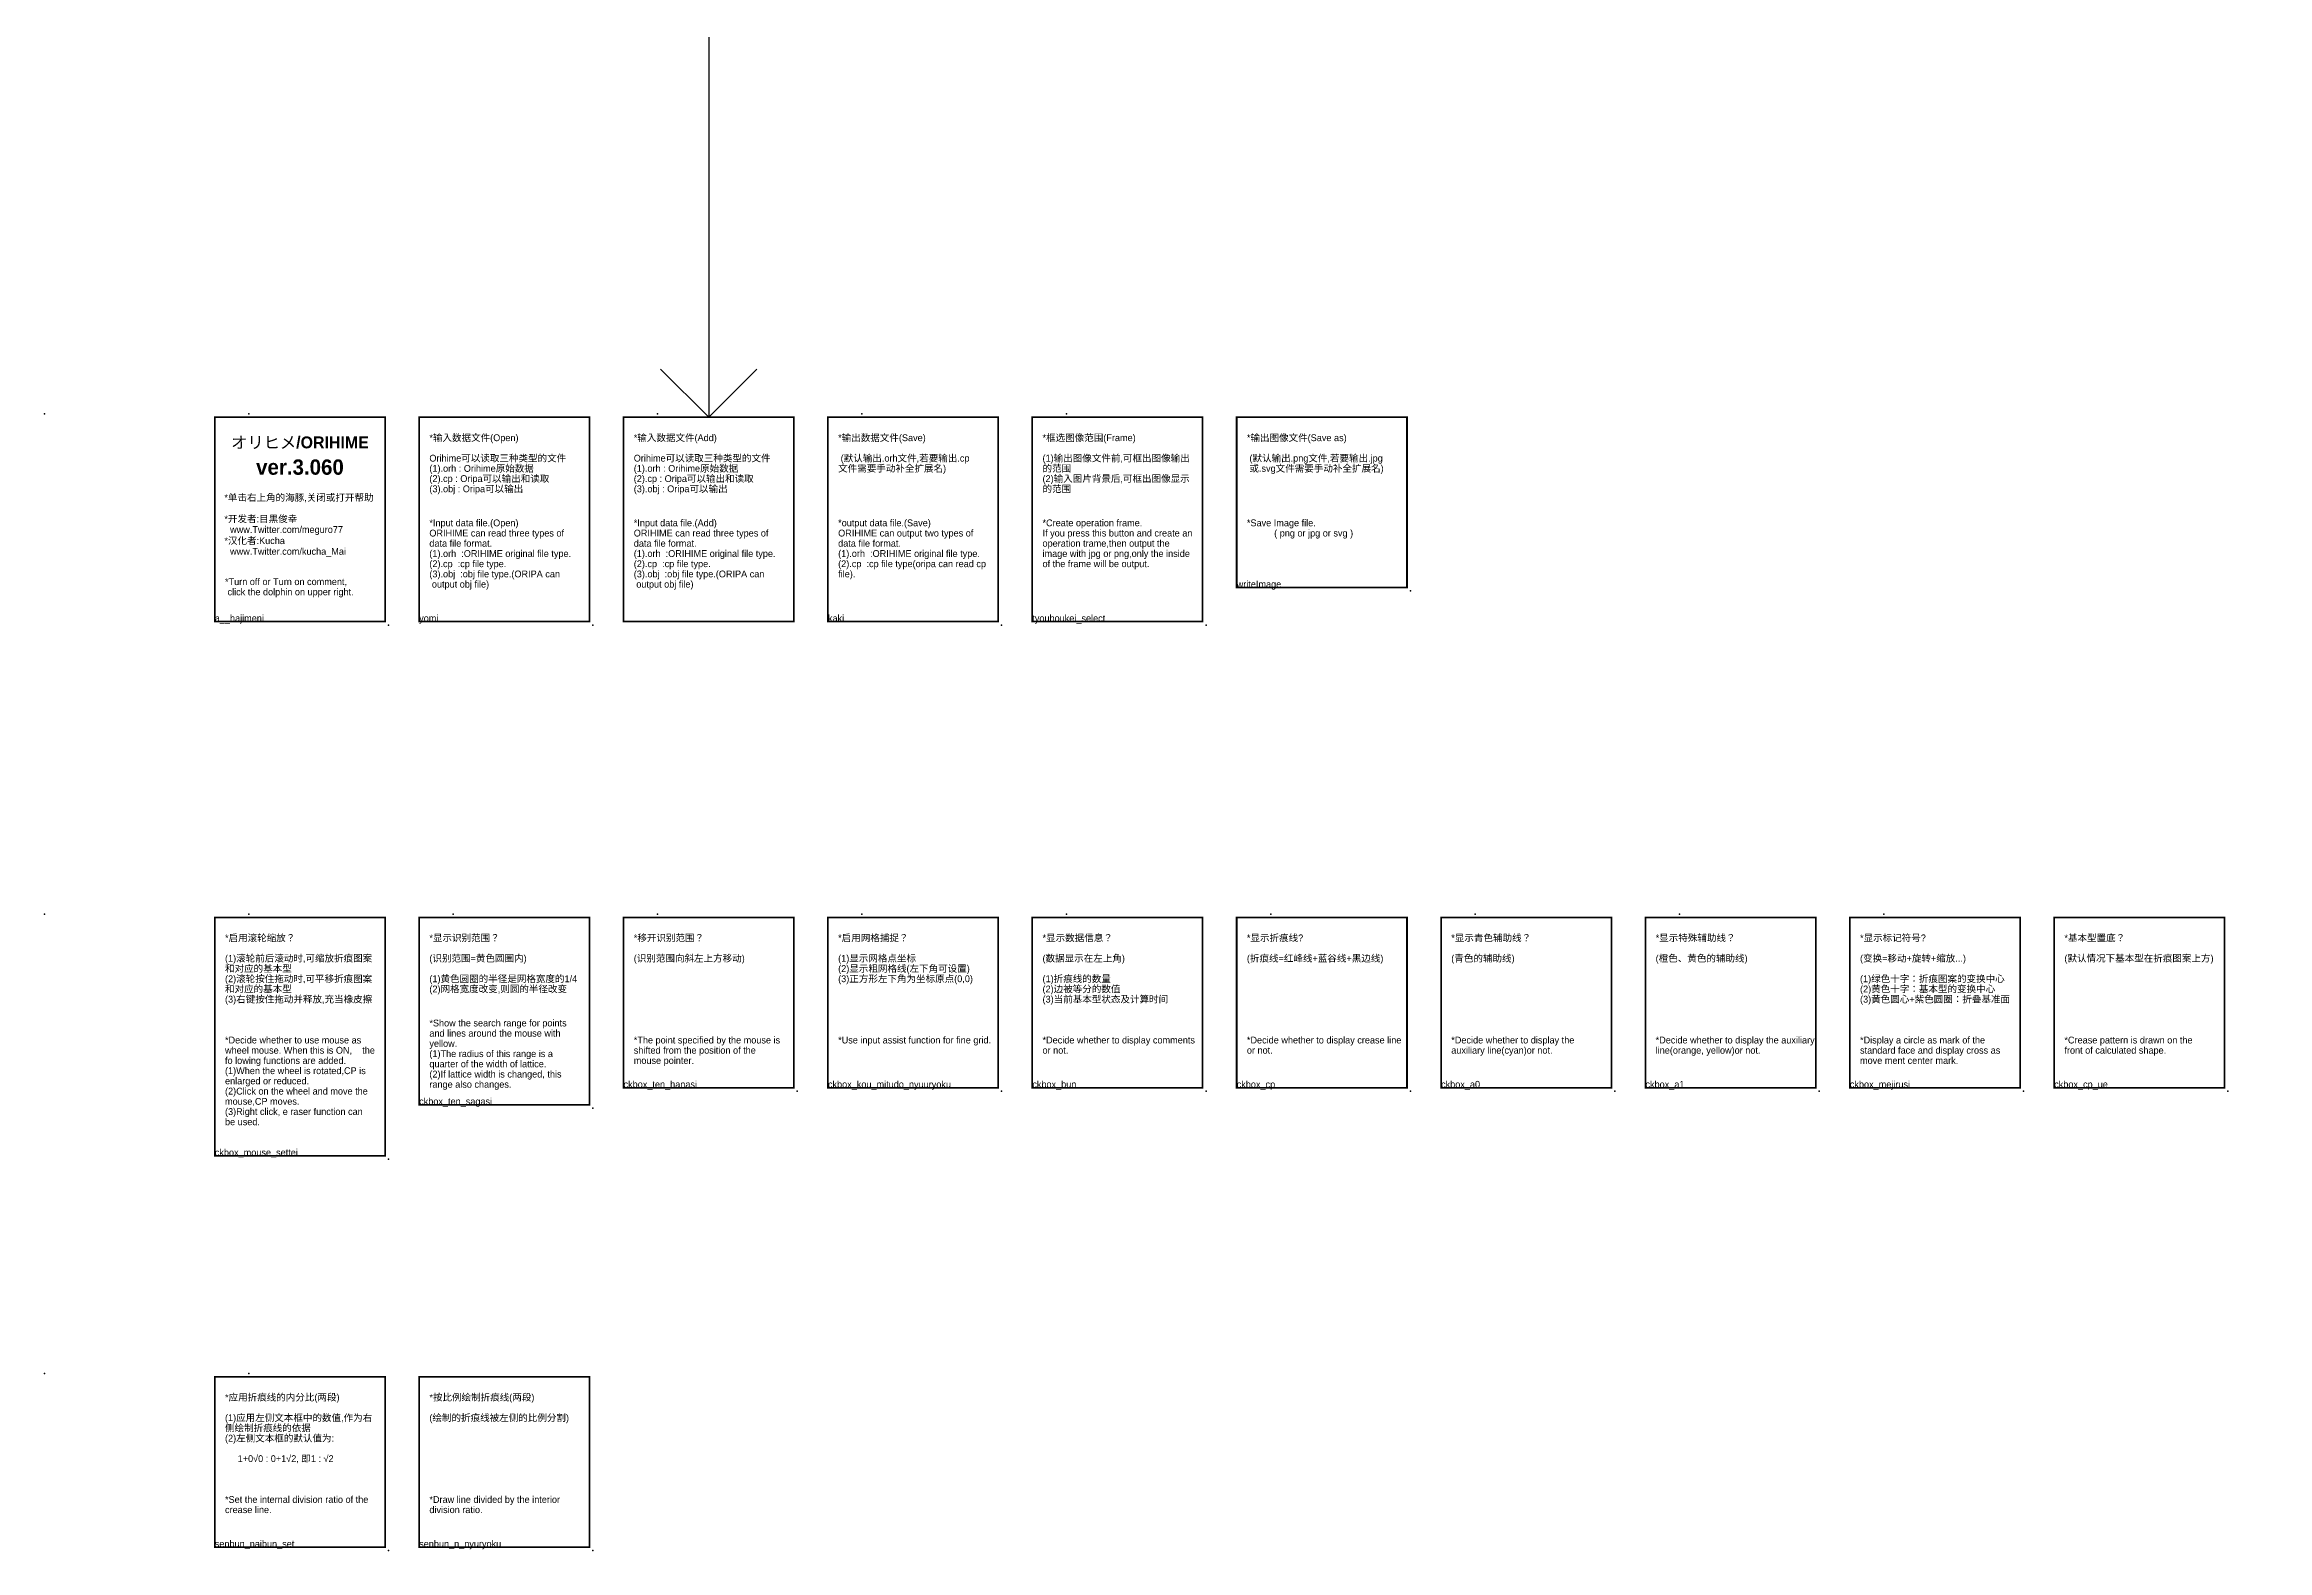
# Model space of a CAD drawing. Header units: millimetres. Extents: x -1842 to 3667, y -2745 to 2263.
# Drawn here: x -527 to 125, y 1257 to 1699 of the extents above; entities that cross this region are included whole.
import ezdxf
from ezdxf.enums import TextEntityAlignment as Align

# ---------------------------------------------------------------- set-up
doc = ezdxf.new("R2010")
doc.units = ezdxf.units.MM
doc.header["$LTSCALE"] = 1000
doc.layers.add('1-中文', color=7, linetype='Continuous', lineweight=25)
doc.layers.add('2-英文', color=250, linetype='Continuous', lineweight=25)
doc.layers.add('3-图名', color=6, linetype='Continuous', plot=False, transparency=0.5)
doc.layers.add('4-图框', color=7, linetype='Continuous', true_color=0x81cde4)
doc.styles.add('kucha制图', font='')
doc.styles.add('黑体-加粗', font='')
doc.styles.get('kucha制图').set_extended_font_data('思源黑体 CN Regular')
doc.styles.get('黑体-加粗').set_extended_font_data('思源黑体 CN Medium', bold=True)

# ---------------------------------------------------------------- blocks, each defined once
blk = doc.blocks.new('图名')
at = {"layer": '3-图名', "ltscale": 8, "style": 'kucha制图', "flags": 8}
blk.add_attdef('图名', (0, 0), '', height=2, dxfattribs=at)
blk = doc.blocks.new('*U14')
at = {"color": 0, "const_width": 0.5}
blk.add_lwpolyline([(0, -60), (50, -60), (50, 0), (0, 0)], close=True, dxfattribs=at)
at = {"color": 8}
for p in [(-50, 1), (51, -61)]:
    blk.add_point(p, dxfattribs=at)
blk = doc.blocks.new('*U15')
at = {"color": 0, "const_width": 0.5}
blk.add_lwpolyline([(0, -50), (50, -50), (50, 0), (0, 0)], close=True, dxfattribs=at)
at = {"color": 8}
for p in [(-50, 1), (51, -51)]:
    blk.add_point(p, dxfattribs=at)
blk = doc.blocks.new('*U18')
at = {"color": 0, "const_width": 0.5}
blk.add_lwpolyline([(0, -70), (50, -70), (50, 0), (0, 0)], close=True, dxfattribs=at)
at = {"color": 8}
for p in [(-50, 1), (51, -71)]:
    blk.add_point(p, dxfattribs=at)
blk = doc.blocks.new('*U19')
at = {"color": 0, "const_width": 0.5}
blk.add_lwpolyline([(0, -55), (50, -55), (50, 0), (0, 0)], close=True, dxfattribs=at)
at = {"color": 8}
for p in [(-50, 1), (51, -56)]:
    blk.add_point(p, dxfattribs=at)

msp = doc.modelspace()

# ---------------------------------------------------------------- linework, layer by layer
at = {"color": 6}
for points in [[(1389.15, 1277.1), (1286.28, 1277.1), (1286.28, 1792.1), (-332.28, 1792.1), (-332.28, 1589.94)], [(-318.14, 1604.08), (-332.28, 1589.94), (-346.43, 1604.08)]]:
    msp.add_lwpolyline(points, dxfattribs=at)
at = {"color": 6, "const_width": 0.5}
msp.add_lwpolyline([(-357.28, 1529.94), (-307.28, 1529.94), (-307.28, 1589.94), (-357.28, 1589.94)], close=True, dxfattribs=at)

# ---------------------------------------------------------------- block references
at = {"layer": '3-图名'}
ref = msp.add_blockref('图名', (-177.28, 1539.94), dxfattribs=at)
ref.add_attrib('图名', 'writeImage', (-177.28, 1539.94), dxfattribs={"ltscale": 8, "height": 2, "style": 'kucha制图'})
ref = msp.add_blockref('图名', (-477.28, 1529.94), dxfattribs=at)
ref.add_attrib('图名', 'a__hajimeni', (-477.28, 1529.94), dxfattribs={"ltscale": 8, "height": 2, "style": 'kucha制图'})
ref = msp.add_blockref('图名', (-417.28, 1529.94), dxfattribs=at)
ref.add_attrib('图名', 'yomi', (-417.28, 1529.94), dxfattribs={"ltscale": 8, "height": 2, "style": 'kucha制图'})
ref = msp.add_blockref('图名', (-297.28, 1529.94), dxfattribs=at)
ref.add_attrib('图名', 'kaki', (-297.28, 1529.94), dxfattribs={"ltscale": 8, "height": 2, "style": 'kucha制图'})
ref = msp.add_blockref('图名', (-237.28, 1529.94), dxfattribs=at)
ref.add_attrib('图名', 'tyouhoukei_select', (-237.28, 1529.94), dxfattribs={"ltscale": 8, "height": 2, "style": 'kucha制图'})
ref = msp.add_blockref('图名', (-417.28, 1388.07), dxfattribs=at)
ref.add_attrib('图名', 'ckbox_ten_sagasi', (-417.28, 1388.07), dxfattribs={"ltscale": 8, "height": 2, "style": 'kucha制图'})
ref = msp.add_blockref('图名', (-357.28, 1393.07), dxfattribs=at)
ref.add_attrib('图名', 'ckbox_ten_hanasi', (-357.28, 1393.07), dxfattribs={"ltscale": 8, "height": 2, "style": 'kucha制图'})
ref = msp.add_blockref('图名', (-297.28, 1393.07), dxfattribs=at)
ref.add_attrib('图名', 'ckbox_kou_mitudo_nyuuryoku', (-297.28, 1393.07), dxfattribs={"ltscale": 8, "height": 2, "style": 'kucha制图'})
ref = msp.add_blockref('图名', (-237.28, 1393.07), dxfattribs=at)
ref.add_attrib('图名', 'ckbox_bun', (-237.28, 1393.07), dxfattribs={"ltscale": 8, "height": 2, "style": 'kucha制图'})
ref = msp.add_blockref('图名', (-177.28, 1393.07), dxfattribs=at)
ref.add_attrib('图名', 'ckbox_cp', (-177.28, 1393.07), dxfattribs={"ltscale": 8, "height": 2, "style": 'kucha制图'})
ref = msp.add_blockref('图名', (-117.28, 1393.07), dxfattribs=at)
ref.add_attrib('图名', 'ckbox_a0', (-117.28, 1393.07), dxfattribs={"ltscale": 8, "height": 2, "style": 'kucha制图'})
ref = msp.add_blockref('图名', (-57.28, 1393.07), dxfattribs=at)
ref.add_attrib('图名', 'ckbox_a1', (-57.28, 1393.07), dxfattribs={"ltscale": 8, "height": 2, "style": 'kucha制图'})
ref = msp.add_blockref('图名', (2.72, 1393.07), dxfattribs=at)
ref.add_attrib('图名', 'ckbox_mejirusi', (2.72, 1393.07), dxfattribs={"ltscale": 8, "height": 2, "style": 'kucha制图'})
ref = msp.add_blockref('图名', (62.72, 1393.07), dxfattribs=at)
ref.add_attrib('图名', 'ckbox_cp_ue', (62.72, 1393.07), dxfattribs={"ltscale": 8, "height": 2, "style": 'kucha制图'})
ref = msp.add_blockref('图名', (-477.28, 1373.07), dxfattribs=at)
ref.add_attrib('图名', 'ckbox_mouse_settei', (-477.28, 1373.07), dxfattribs={"ltscale": 8, "height": 2, "style": 'kucha制图'})
ref = msp.add_blockref('图名', (-477.28, 1258.16), dxfattribs=at)
ref.add_attrib('图名', 'senbun_naibun_set', (-477.28, 1258.16), dxfattribs={"ltscale": 8, "height": 2, "style": 'kucha制图'})
ref = msp.add_blockref('图名', (-417.28, 1258.16), dxfattribs=at)
ref.add_attrib('图名', 'senbun_n_nyuryoku', (-417.28, 1258.16), dxfattribs={"ltscale": 8, "height": 2, "style": 'kucha制图'})
at = {"layer": '4-图框'}
for name, p in [('*U14', (-477.28, 1589.94)), ('*U14', (-417.28, 1589.94)), ('*U14', (-297.28, 1589.94)), ('*U14', (-237.28, 1589.94)), ('*U15', (-177.28, 1589.94)), ('*U18', (-477.28, 1443.07)), ('*U19', (-417.28, 1443.07)), ('*U15', (-357.28, 1443.07)), ('*U15', (-297.28, 1443.07)), ('*U15', (-237.28, 1443.07)), ('*U15', (-177.28, 1443.07)), ('*U15', (-117.28, 1443.07)), ('*U15', (-57.28, 1443.07)), ('*U15', (2.72, 1443.07)), ('*U15', (62.72, 1443.07)), ('*U15', (-477.28, 1308.16)), ('*U15', (-417.28, 1308.16))]:
    msp.add_blockref(name, p, dxfattribs=at)

# ---------------------------------------------------------------- texts
at = {"layer": '1-中文', "color": 231, "true_color": 0xffb4c8, "style": '黑体-加粗'}
for s, height, p in [('オリヒメ/ORIHIME', 3.5, (-452.28, 1579.77)), ('ver.3.060', 4.5, (-452.28, 1571.72))]:
    msp.add_text(s, height=height, dxfattribs=at).set_placement(p, align=Align.BOTTOM_CENTER)
at = {"layer": '1-中文', "style": 'kucha制图'}
for s, p in [('*单击右上角的海豚,关闭或打开帮助', (-474.46, 1565.38)), ('*开发者:目黒俊幸', (-474.46, 1559.11)), ('*汉化者:Kucha', (-474.46, 1552.71))]:
    msp.add_text(s, height=2, dxfattribs=at).set_placement(p)
at = {"layer": '1-中文', "char_height": 2, "attachment_point": 1, "line_spacing_factor": 0.9, "style": 'kucha制图'}
for s, heights, insert in [('*输入数据文件(Open)\\P\\POrihime可以读取三种类型的文件\\P(1).orh : Orihime原始数据\\P(2).cp : Oripa可以输出和读取\\P(3).obj : Oripa可以输出', [0], (-414.28, 1584.94)), ('*输入数据文件(Add)\\P\\POrihime可以读取三种类型的文件\\P(1).orh : Orihime原始数据\\P(2).cp : Oripa可以输出和读取\\P(3).obj : Oripa可以输出', [0], (-354.28, 1584.94)), ('*输出数据文件(Save)\\P\\P (默认输出.orh文件,若要输出.cp\\P文件需要手动补全扩展名)', [0], (-294.28, 1584.94)), ('*框选图像范围(Frame)\\P\\P(1)输出图像文件前,可框出图像输出的范围\\P(2)输入图片背景后,可框出图像显示的范围', [0], (-234.28, 1584.94)), ('*输出图像文件(Save as)\\P\\P (默认输出.png文件,若要输出.jpg\\P 或.svg文件需要手动补全扩展名)', [0], (-174.28, 1584.94)), ('*启用滚轮缩放？\\P\\P(1)滚轮前后滚动时,可缩放折痕图案和对应的基本型\\P(2)滚轮按住拖动时,可平移折痕图案和对应的基本型\\P(3)右键按住拖动并释放,充当橡皮擦', [0], (-474.28, 1438.07)), ('*显示识别范围？\\P\\P(识别范围=黄色圆圈内)\\P\\P(1)黄色圆圈的半径是网格宽度的1/4\\P(2)网格宽度改变,则圆的半径改变', [0], (-414.28, 1438.07)), ('*移开识别范围？\\P\\P(识别范围向斜左上方移动)', [0], (-354.28, 1438.07)), ('*启用网格捕捉？\\P\\P(1)显示网格点坐标\\P(2)显示粗网格线(左下角可设置)\\P(3)正方形左下角为坐标原点(0,0)', [32.19], (-294.28, 1438.07)), ('*显示数据信息？\\P\\P(数据显示在左上角)\\P\\P(1)折痕线的数量\\P(2)边被等分的数值\\P(3)当前基本型状态及计算时间', [33.04], (-234.28, 1438.07)), ('*显示折痕线?\\P\\P(折痕线=红峰线+蓝谷线+黑边线)', [17.13], (-174.28, 1438.07)), ('*显示青色辅助线？\\P\\P(青色的辅助线)\\P ', [17.13], (-114.28, 1438.07)), ('*显示特殊辅助线？\\P \\P(橙色、黄色的辅助线)', [17.13], (-54.28, 1438.07)), ('*显示标记符号?\\P\\P(变换=移动+旋转+缩放...)\\P\\P(1)绿色十字：折痕图案的变换中心\\P(2)黄色十字：基本型的变换中心\\P(3)黄色圆心+紫色圆圈：折叠基准面', [40.73], (5.72, 1438.07)), ('*基本型置底？\\P\\P(默认情况下基本型在折痕图案上方)', [17.13], (65.72, 1438.07)), ('*应用折痕线的内分比(两段)\\P\\P(1)应用左侧文本框中的数值,作为右侧绘制折痕线的依据\\P(2)左侧文本框的默认值为:\\P\\P     1+0√0 : 0+1√2, 即1 : √2', [0], (-474.28, 1303.16)), ('*按比例绘制折痕线(两段)\\P\\P(绘制的折痕线被左侧的比例分割)', [0], (-414.28, 1303.16))]:
    msp.add_mtext_dynamic_manual_height_columns(s, width=44, gutter_width=12.5, heights=heights, dxfattribs=dict(at, insert=insert))
at = {"layer": '2-英文', "style": 'kucha制图'}
for s, p in [('  www.Twitter.com/meguro77', (-474.28, 1555.98)), ('  www.Twitter.com/kucha_Mai', (-474.28, 1549.57))]:
    msp.add_text(s, height=2, dxfattribs=at).set_placement(p)
at = {"layer": '2-英文', "char_height": 2, "attachment_point": 1, "line_spacing_factor": 0.9, "style": 'kucha制图'}
for s, width, insert in [('*Input data file.(Open)\\PORIHIME can read three types of data file format.\\P(1).orh  :ORIHIME original file type.\\P(2).cp  :cp file type.\\P(3).obj  :obj file type.(ORIPA can \\P output obj file)', 45, (-414.29, 1559.94)), ('*Input data file.(Add)\\PORIHIME can read three types of data file format.\\P(1).orh  :ORIHIME original file type.\\P(2).cp  :cp file type.\\P(3).obj  :obj file type.(ORIPA can \\P output obj file)', 45, (-354.28, 1559.94)), ('*output data file.(Save)\\PORIHIME can output two types of data file format.\\P(1).orh  :ORIHIME original file type.\\P(2).cp  :cp file type(oripa can read cp file).', 45, (-294.28, 1559.94)), ('*Create operation frame.\\PIf you press this button and create an operation trame,then output the image with jpg or png,only the inside of the frame will be output.', 45, (-234.28, 1559.94)), ('*Save Image file. \\P^I( png or jpg or svg )', 45, (-174.28, 1559.94)), ('*Turn off or Turn on comment, \\P click the dolphin on upper right.', 45, (-474.28, 1542.67)), ('*Show the search range for points and lines around the mouse with yellow.\\P(1)The radius of this range is a quarter of the width of lattice.\\P(2)If lattice width is changed, this range also changes.', 43.8707, (-414.28, 1413.07)), ('*Decide whether to use mouse as wheel mouse. When this is ON,    the fo lowing functions are added.\\P(1)When the wheel is rotated,CP is enlarged or reduced.\\P(2)Click on the wheel and move the mouse,CP moves.\\P(3)Right click, e raser function can be used.', 43.8707, (-474.28, 1408.07)), ('*The point specified by the mouse is shifted from the position of the mouse pointer.', 43.8707, (-354.28, 1408.07)), ('*Use input assist function for fine grid.', 43.8707, (-294.28, 1408.07)), ('*Decide whether to display comments or not.', 47, (-234.28, 1408.07)), ('*Decide whether to display crease line or not.', 47, (-174.28, 1408.07)), ('*Decide whether to display the\\Pauxiliary line(cyan)or not.', 47, (-114.28, 1408.07)), ('*Decide whether to display the auxiliary line(orange, yellow)or not.', 47, (-54.28, 1408.07)), ('*Display a circle as mark of the standard face and display cross as move ment center mark.', 47, (5.72, 1408.07)), ('*Crease pattern is drawn on the front of calculated shape.', 42.7591, (65.72, 1408.07)), ('\\pt18;*Set the internal division ratio of the crease line.', 44, (-474.28, 1273.16)), ('*Draw line divided by the interior division ratio.', 44, (-414.28, 1273.16))]:
    msp.add_mtext_dynamic_manual_height_columns(s, width=width, gutter_width=12.5, heights=[0], dxfattribs=dict(at, insert=insert))

doc.saveas('drawing.dxf')
